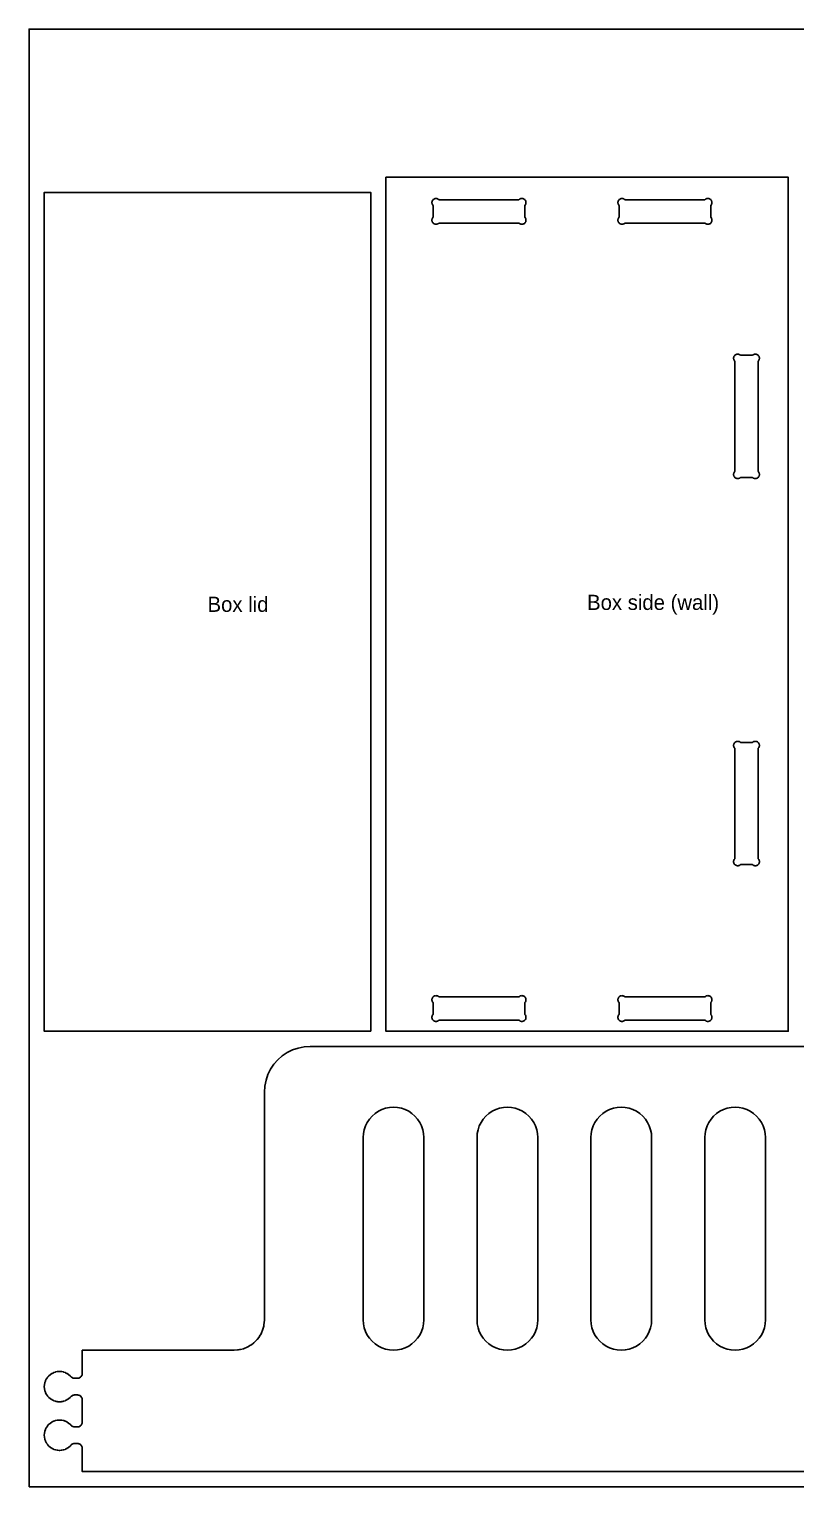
# Model space of a CAD drawing. Header units: inches. Extents: x 0 to 49.8, y 0 to 48.
# Drawn here: x 0 to 25.25, y 0 to 48 of the extents above; entities that cross this region are included whole.
import ezdxf

# ---------------------------------------------------------------- set-up
doc = ezdxf.new("R2010")
doc.units = ezdxf.units.IN
doc.header["$MEASUREMENT"] = 0
for name, color, linetype in [('CUT_INSIDE', 5, 'Continuous'), ('CUT_OUTSIDE', 1, 'Continuous'), ('LABEL', 3, 'Continuous'), ('SHEET', 8, 'Continuous')]:
    doc.layers.add(name, color=color, linetype=linetype)

msp = doc.modelspace()

# ---------------------------------------------------------------- linework, layer by layer
at = {"layer": 'CUT_INSIDE'}
for points in [[(16.352, 41.762), (16.357, 41.745), (16.361, 41.728), (16.362, 41.71), (16.361, 41.693), (16.357, 41.676), (16.352, 41.659), (16.344, 41.643), (16.334, 41.628), (16.322, 41.615), (16.309, 41.603), (16.295, 41.594), (16.279, 41.586), (16.262, 41.58), (16.245, 41.577), (16.227, 41.575), (16.209, 41.577), (16.192, 41.58), (16.175, 41.586), (16.16, 41.594), (16.145, 41.603), (16.132, 41.615), (13.493, 41.615), (13.48, 41.603), (13.465, 41.594), (13.45, 41.586), (13.433, 41.58), (13.416, 41.577), (13.398, 41.575), (13.38, 41.577), (13.363, 41.58), (13.346, 41.586), (13.33, 41.594), (13.316, 41.603), (13.303, 41.615), (13.291, 41.628), (13.281, 41.643), (13.273, 41.659), (13.268, 41.676), (13.264, 41.693), (13.263, 41.71), (13.264, 41.728), (13.268, 41.745), (13.273, 41.762), (13.281, 41.778), (13.291, 41.793), (13.303, 41.806), (13.303, 42.194), (13.291, 42.207), (13.281, 42.222), (13.273, 42.238), (13.268, 42.255), (13.264, 42.272), (13.263, 42.29), (13.264, 42.307), (13.268, 42.324), (13.273, 42.341), (13.281, 42.357), (13.291, 42.372), (13.303, 42.385), (13.316, 42.397), (13.33, 42.406), (13.346, 42.414), (13.363, 42.42), (13.38, 42.423), (13.398, 42.425), (13.416, 42.423), (13.433, 42.42), (13.45, 42.414), (13.465, 42.406), (13.48, 42.397), (13.493, 42.385), (16.132, 42.385), (16.145, 42.397), (16.16, 42.406), (16.175, 42.414), (16.192, 42.42), (16.209, 42.423), (16.227, 42.425), (16.245, 42.423), (16.262, 42.42), (16.279, 42.414), (16.295, 42.406), (16.309, 42.397), (16.322, 42.385), (16.334, 42.372), (16.344, 42.357), (16.352, 42.341), (16.357, 42.324), (16.361, 42.307), (16.362, 42.29), (16.361, 42.272), (16.357, 42.255), (16.352, 42.238), (16.344, 42.222), (16.334, 42.207), (16.322, 42.194), (16.322, 41.806), (16.334, 41.793), (16.344, 41.778)], [(22.469, 41.778), (22.477, 41.762), (22.482, 41.745), (22.486, 41.728), (22.487, 41.71), (22.486, 41.693), (22.482, 41.676), (22.477, 41.659), (22.469, 41.643), (22.459, 41.628), (22.447, 41.615), (22.434, 41.603), (22.42, 41.594), (22.404, 41.586), (22.387, 41.58), (22.37, 41.577), (22.352, 41.575), (22.334, 41.577), (22.317, 41.58), (22.3, 41.586), (22.285, 41.594), (22.27, 41.603), (22.257, 41.615), (19.618, 41.615), (19.605, 41.603), (19.59, 41.594), (19.575, 41.586), (19.558, 41.58), (19.541, 41.577), (19.523, 41.575), (19.505, 41.577), (19.488, 41.58), (19.471, 41.586), (19.455, 41.594), (19.441, 41.603), (19.428, 41.615), (19.416, 41.628), (19.406, 41.643), (19.398, 41.659), (19.393, 41.676), (19.389, 41.693), (19.388, 41.71), (19.389, 41.728), (19.393, 41.745), (19.398, 41.762), (19.406, 41.778), (19.416, 41.793), (19.428, 41.806), (19.428, 42.194), (19.416, 42.207), (19.406, 42.222), (19.398, 42.238), (19.393, 42.255), (19.389, 42.272), (19.388, 42.29), (19.389, 42.307), (19.393, 42.324), (19.398, 42.341), (19.406, 42.357), (19.416, 42.372), (19.428, 42.385), (19.441, 42.397), (19.455, 42.406), (19.471, 42.414), (19.488, 42.42), (19.505, 42.423), (19.523, 42.425), (19.541, 42.423), (19.558, 42.42), (19.575, 42.414), (19.59, 42.406), (19.605, 42.397), (19.618, 42.385), (22.257, 42.385), (22.27, 42.397), (22.285, 42.406), (22.3, 42.414), (22.317, 42.42), (22.334, 42.423), (22.352, 42.425), (22.37, 42.423), (22.387, 42.42), (22.404, 42.414), (22.42, 42.406), (22.434, 42.397), (22.447, 42.385), (22.459, 42.372), (22.469, 42.357), (22.477, 42.341), (22.482, 42.324), (22.486, 42.307), (22.487, 42.29), (22.486, 42.272), (22.482, 42.255), (22.477, 42.238), (22.469, 42.222), (22.459, 42.207), (22.447, 42.194), (22.447, 41.806), (22.459, 41.793)], [(24.039, 33.387), (24.045, 33.37), (24.048, 33.353), (24.05, 33.335), (24.048, 33.318), (24.045, 33.301), (24.039, 33.284), (24.031, 33.268), (24.022, 33.253), (24.01, 33.24), (24.01, 33.24), (23.997, 33.228), (23.982, 33.219), (23.966, 33.211), (23.949, 33.205), (23.932, 33.202), (23.915, 33.2), (23.897, 33.202), (23.88, 33.205), (23.863, 33.211), (23.847, 33.219), (23.832, 33.228), (23.819, 33.24), (23.431, 33.24), (23.418, 33.228), (23.403, 33.219), (23.387, 33.211), (23.37, 33.205), (23.353, 33.202), (23.335, 33.2), (23.318, 33.202), (23.301, 33.205), (23.284, 33.211), (23.268, 33.219), (23.253, 33.228), (23.24, 33.24), (23.24, 33.24), (23.228, 33.253), (23.219, 33.268), (23.211, 33.284), (23.205, 33.301), (23.202, 33.318), (23.2, 33.335), (23.202, 33.353), (23.205, 33.37), (23.211, 33.387), (23.219, 33.403), (23.228, 33.418), (23.24, 33.431), (23.24, 37.069), (23.228, 37.082), (23.219, 37.097), (23.211, 37.113), (23.205, 37.13), (23.202, 37.147), (23.2, 37.165), (23.202, 37.182), (23.205, 37.199), (23.211, 37.216), (23.219, 37.232), (23.228, 37.247), (23.24, 37.26), (23.253, 37.272), (23.268, 37.281), (23.284, 37.289), (23.301, 37.295), (23.318, 37.298), (23.335, 37.3), (23.353, 37.298), (23.37, 37.295), (23.387, 37.289), (23.403, 37.281), (23.418, 37.272), (23.431, 37.26), (23.819, 37.26), (23.832, 37.272), (23.847, 37.281), (23.863, 37.289), (23.88, 37.295), (23.897, 37.298), (23.915, 37.3), (23.932, 37.298), (23.949, 37.295), (23.966, 37.289), (23.982, 37.281), (23.997, 37.272), (24.01, 37.26), (24.01, 37.26), (24.022, 37.247), (24.031, 37.232), (24.039, 37.216), (24.045, 37.199), (24.048, 37.182), (24.05, 37.165), (24.048, 37.147), (24.045, 37.13), (24.039, 37.113), (24.031, 37.097), (24.022, 37.082), (24.01, 37.069), (24.01, 33.431), (24.022, 33.418), (24.031, 33.403)], [(24.031, 20.653), (24.039, 20.637), (24.045, 20.62), (24.048, 20.603), (24.05, 20.585), (24.048, 20.568), (24.045, 20.551), (24.039, 20.534), (24.031, 20.518), (24.022, 20.503), (24.01, 20.49), (24.01, 20.49), (23.997, 20.478), (23.982, 20.469), (23.966, 20.461), (23.949, 20.455), (23.932, 20.452), (23.915, 20.45), (23.897, 20.452), (23.88, 20.455), (23.863, 20.461), (23.847, 20.469), (23.832, 20.478), (23.819, 20.49), (23.431, 20.49), (23.418, 20.478), (23.403, 20.469), (23.387, 20.461), (23.37, 20.455), (23.353, 20.452), (23.335, 20.45), (23.318, 20.452), (23.301, 20.455), (23.284, 20.461), (23.268, 20.469), (23.253, 20.478), (23.24, 20.49), (23.24, 20.49), (23.228, 20.503), (23.219, 20.518), (23.211, 20.534), (23.205, 20.551), (23.202, 20.568), (23.2, 20.585), (23.202, 20.603), (23.205, 20.62), (23.211, 20.637), (23.219, 20.653), (23.228, 20.668), (23.24, 20.681), (23.24, 24.319), (23.228, 24.332), (23.219, 24.347), (23.211, 24.363), (23.205, 24.38), (23.202, 24.397), (23.2, 24.415), (23.202, 24.432), (23.205, 24.449), (23.211, 24.466), (23.219, 24.482), (23.228, 24.497), (23.24, 24.51), (23.253, 24.522), (23.268, 24.531), (23.284, 24.539), (23.301, 24.545), (23.318, 24.548), (23.335, 24.55), (23.353, 24.548), (23.37, 24.545), (23.387, 24.539), (23.403, 24.531), (23.418, 24.522), (23.431, 24.51), (23.819, 24.51), (23.832, 24.522), (23.847, 24.531), (23.863, 24.539), (23.88, 24.545), (23.897, 24.548), (23.915, 24.55), (23.932, 24.548), (23.949, 24.545), (23.966, 24.539), (23.982, 24.531), (23.997, 24.522), (24.01, 24.51), (24.01, 24.51), (24.022, 24.497), (24.031, 24.482), (24.039, 24.466), (24.045, 24.449), (24.048, 24.432), (24.05, 24.415), (24.048, 24.397), (24.045, 24.38), (24.039, 24.363), (24.031, 24.347), (24.022, 24.332), (24.01, 24.319), (24.01, 20.681), (24.022, 20.668)], [(16.352, 15.512), (16.357, 15.495), (16.361, 15.478), (16.362, 15.46), (16.361, 15.443), (16.357, 15.426), (16.352, 15.409), (16.344, 15.393), (16.334, 15.378), (16.322, 15.365), (16.309, 15.353), (16.295, 15.344), (16.279, 15.336), (16.262, 15.33), (16.245, 15.327), (16.227, 15.325), (16.209, 15.327), (16.192, 15.33), (16.175, 15.336), (16.16, 15.344), (16.145, 15.353), (16.132, 15.365), (16.132, 15.365), (13.493, 15.365), (13.48, 15.353), (13.465, 15.344), (13.45, 15.336), (13.433, 15.33), (13.416, 15.327), (13.398, 15.325), (13.38, 15.327), (13.363, 15.33), (13.346, 15.336), (13.33, 15.344), (13.316, 15.353), (13.303, 15.365), (13.291, 15.378), (13.281, 15.393), (13.273, 15.409), (13.268, 15.426), (13.264, 15.443), (13.263, 15.46), (13.264, 15.478), (13.268, 15.495), (13.273, 15.512), (13.281, 15.528), (13.291, 15.543), (13.303, 15.556), (13.303, 15.944), (13.291, 15.957), (13.281, 15.972), (13.273, 15.988), (13.268, 16.005), (13.264, 16.022), (13.263, 16.04), (13.264, 16.057), (13.268, 16.074), (13.273, 16.091), (13.281, 16.107), (13.291, 16.122), (13.303, 16.135), (13.316, 16.147), (13.33, 16.156), (13.346, 16.164), (13.363, 16.17), (13.38, 16.173), (13.398, 16.175), (13.416, 16.173), (13.433, 16.17), (13.45, 16.164), (13.465, 16.156), (13.48, 16.147), (13.493, 16.135), (16.132, 16.135), (16.145, 16.147), (16.16, 16.156), (16.175, 16.164), (16.192, 16.17), (16.209, 16.173), (16.227, 16.175), (16.245, 16.173), (16.262, 16.17), (16.279, 16.164), (16.295, 16.156), (16.309, 16.147), (16.322, 16.135), (16.334, 16.122), (16.344, 16.107), (16.352, 16.091), (16.357, 16.074), (16.361, 16.057), (16.362, 16.04), (16.361, 16.022), (16.357, 16.005), (16.352, 15.988), (16.344, 15.972), (16.334, 15.957), (16.322, 15.944), (16.322, 15.556), (16.334, 15.543), (16.344, 15.528)], [(22.477, 15.512), (22.482, 15.495), (22.486, 15.478), (22.487, 15.46), (22.486, 15.443), (22.482, 15.426), (22.477, 15.409), (22.469, 15.393), (22.459, 15.378), (22.447, 15.365), (22.434, 15.353), (22.42, 15.344), (22.404, 15.336), (22.387, 15.33), (22.37, 15.327), (22.352, 15.325), (22.334, 15.327), (22.317, 15.33), (22.3, 15.336), (22.285, 15.344), (22.27, 15.353), (22.257, 15.365), (22.257, 15.365), (19.618, 15.365), (19.605, 15.353), (19.59, 15.344), (19.575, 15.336), (19.558, 15.33), (19.541, 15.327), (19.523, 15.325), (19.505, 15.327), (19.488, 15.33), (19.471, 15.336), (19.455, 15.344), (19.441, 15.353), (19.428, 15.365), (19.416, 15.378), (19.406, 15.393), (19.398, 15.409), (19.393, 15.426), (19.389, 15.443), (19.388, 15.46), (19.389, 15.478), (19.393, 15.495), (19.398, 15.512), (19.406, 15.528), (19.416, 15.543), (19.428, 15.556), (19.428, 15.944), (19.416, 15.957), (19.406, 15.972), (19.398, 15.988), (19.393, 16.005), (19.389, 16.022), (19.388, 16.04), (19.389, 16.057), (19.393, 16.074), (19.398, 16.091), (19.406, 16.107), (19.416, 16.122), (19.428, 16.135), (19.441, 16.147), (19.455, 16.156), (19.471, 16.164), (19.488, 16.17), (19.505, 16.173), (19.523, 16.175), (19.541, 16.173), (19.558, 16.17), (19.575, 16.164), (19.59, 16.156), (19.605, 16.147), (19.618, 16.135), (22.257, 16.135), (22.27, 16.147), (22.285, 16.156), (22.3, 16.164), (22.317, 16.17), (22.334, 16.173), (22.352, 16.175), (22.37, 16.173), (22.387, 16.17), (22.404, 16.164), (22.42, 16.156), (22.434, 16.147), (22.447, 16.135), (22.459, 16.122), (22.469, 16.107), (22.477, 16.091), (22.482, 16.074), (22.486, 16.057), (22.487, 16.04), (22.486, 16.022), (22.482, 16.005), (22.477, 15.988), (22.469, 15.972), (22.459, 15.957), (22.447, 15.944), (22.447, 15.556), (22.459, 15.543), (22.469, 15.528)], [(12.966, 5.241), (12.924, 5.117), (12.866, 5), (12.793, 4.891), (12.707, 4.793), (12.608, 4.707), (12.5, 4.634), (12.382, 4.576), (12.258, 4.534), (12.13, 4.509), (12, 4.5), (11.869, 4.509), (11.741, 4.534), (11.617, 4.576), (11.5, 4.634), (11.391, 4.707), (11.293, 4.793), (11.206, 4.891), (11.134, 5), (11.076, 5.117), (11.034, 5.241), (11.008, 5.369), (11, 5.5), (11, 11.5), (11.008, 11.631), (11.034, 11.759), (11.076, 11.883), (11.134, 12), (11.206, 12.109), (11.293, 12.207), (11.391, 12.293), (11.5, 12.366), (11.617, 12.424), (11.741, 12.466), (11.869, 12.491), (12, 12.5), (12.13, 12.491), (12.258, 12.466), (12.382, 12.424), (12.5, 12.366), (12.608, 12.293), (12.707, 12.207), (12.793, 12.109), (12.866, 12), (12.924, 11.883), (12.966, 11.759), (12.991, 11.631), (13, 11.5), (13, 5.5), (12.991, 5.369)], [(16.716, 5.241), (16.674, 5.117), (16.616, 5), (16.543, 4.891), (16.457, 4.793), (16.358, 4.707), (16.25, 4.634), (16.132, 4.576), (16.008, 4.534), (15.88, 4.509), (15.75, 4.5), (15.619, 4.509), (15.491, 4.534), (15.367, 4.576), (15.25, 4.634), (15.141, 4.707), (15.043, 4.793), (14.956, 4.891), (14.884, 5), (14.826, 5.117), (14.784, 5.241), (14.758, 5.369), (14.75, 5.5), (14.75, 11.5), (14.758, 11.631), (14.784, 11.759), (14.826, 11.883), (14.884, 12), (14.956, 12.109), (15.043, 12.207), (15.141, 12.293), (15.25, 12.366), (15.367, 12.424), (15.491, 12.466), (15.619, 12.491), (15.75, 12.5), (15.88, 12.491), (16.008, 12.466), (16.132, 12.424), (16.25, 12.366), (16.358, 12.293), (16.457, 12.207), (16.543, 12.109), (16.616, 12), (16.674, 11.883), (16.716, 11.759), (16.741, 11.631), (16.75, 11.5), (16.75, 5.5), (16.741, 5.369)], [(20.424, 5.117), (20.366, 5), (20.293, 4.891), (20.207, 4.793), (20.108, 4.707), (20, 4.634), (19.882, 4.576), (19.758, 4.534), (19.63, 4.509), (19.5, 4.5), (19.369, 4.509), (19.241, 4.534), (19.117, 4.576), (19, 4.634), (18.891, 4.707), (18.793, 4.793), (18.706, 4.891), (18.634, 5), (18.576, 5.117), (18.534, 5.241), (18.508, 5.369), (18.5, 5.5), (18.5, 11.5), (18.508, 11.631), (18.534, 11.759), (18.576, 11.883), (18.634, 12), (18.706, 12.109), (18.793, 12.207), (18.891, 12.293), (19, 12.366), (19.117, 12.424), (19.241, 12.466), (19.369, 12.491), (19.5, 12.5), (19.63, 12.491), (19.758, 12.466), (19.882, 12.424), (20, 12.366), (20.108, 12.293), (20.207, 12.207), (20.293, 12.109), (20.366, 12), (20.424, 11.883), (20.466, 11.759), (20.491, 11.631), (20.5, 11.5), (20.5, 5.5), (20.491, 5.369), (20.466, 5.241)], [(24.216, 5.241), (24.174, 5.117), (24.116, 5), (24.043, 4.891), (23.957, 4.793), (23.858, 4.707), (23.75, 4.634), (23.632, 4.576), (23.508, 4.534), (23.38, 4.509), (23.25, 4.5), (23.119, 4.509), (22.991, 4.534), (22.867, 4.576), (22.75, 4.634), (22.641, 4.707), (22.543, 4.793), (22.456, 4.891), (22.384, 5), (22.326, 5.117), (22.284, 5.241), (22.258, 5.369), (22.25, 5.5), (22.25, 11.5), (22.258, 11.631), (22.284, 11.759), (22.326, 11.883), (22.384, 12), (22.456, 12.109), (22.543, 12.207), (22.641, 12.293), (22.75, 12.366), (22.867, 12.424), (22.991, 12.466), (23.119, 12.491), (23.25, 12.5), (23.38, 12.491), (23.508, 12.466), (23.632, 12.424), (23.75, 12.366), (23.858, 12.293), (23.957, 12.207), (24.043, 12.109), (24.116, 12), (24.174, 11.883), (24.216, 11.759), (24.241, 11.631), (24.25, 11.5), (24.25, 5.5), (24.241, 5.369)]]:
    msp.add_lwpolyline(points, close=True, dxfattribs=at)
at = {"layer": 'CUT_OUTSIDE'}
for points in [[(11.75, 43.125), (11.75, 15.385), (11.75, 15.375), (11.75, 15), (25, 15), (25, 15.375), (25, 15.385), (25, 43.125)], [(11.25, 15), (11.25, 42.625), (0.5, 42.625), (0.5, 15)]]:
    msp.add_lwpolyline(points, close=True, dxfattribs=at)
msp.add_lwpolyline([(45.75, 14.5), (11.75, 14.5), (9.25, 14.5), (9.054, 14.487), (8.861, 14.449), (8.676, 14.386), (8.5, 14.299), (8.337, 14.19), (8.189, 14.061), (8.06, 13.913), (7.951, 13.75), (7.864, 13.574), (7.801, 13.388), (7.763, 13.196), (7.75, 13), (7.75, 5.525), (7.748, 5.476), (7.744, 5.418), (7.732, 5.321), (7.725, 5.289), (7.7, 5.195), (7.689, 5.164), (7.652, 5.073), (7.637, 5.044), (7.588, 4.959), (7.57, 4.932), (7.511, 4.854), (7.489, 4.83), (7.42, 4.761), (7.395, 4.739), (7.318, 4.679), (7.29, 4.661), (7.206, 4.612), (7.176, 4.598), (7.086, 4.56), (7.055, 4.55), (6.96, 4.524), (6.928, 4.518), (6.867, 4.51), (6.887, 4.51), (6.88, 4.509), (6.75, 4.5), (2.75, 4.5), (1.755, 4.5), (1.75, 4.5), (1.75, 4.495), (1.75, 3.73), (1.748, 3.71), (1.744, 3.69), (1.738, 3.671), (1.729, 3.652), (1.718, 3.636), (1.704, 3.62), (1.689, 3.607), (1.672, 3.596), (1.654, 3.587), (1.635, 3.58), (1.615, 3.576), (1.595, 3.575), (1.498, 3.575), (1.489, 3.575), (1.483, 3.576), (1.465, 3.578), (1.446, 3.582), (1.429, 3.589), (1.412, 3.598), (1.396, 3.609), (1.382, 3.621), (1.38, 3.624), (1.373, 3.631), (1.358, 3.648), (1.357, 3.649), (1.356, 3.65), (1.355, 3.652), (1.351, 3.655), (1.35, 3.657), (1.349, 3.657), (1.347, 3.659), (1.31, 3.691), (1.308, 3.693), (1.308, 3.694), (1.306, 3.695), (1.302, 3.698), (1.3, 3.699), (1.299, 3.7), (1.297, 3.701), (1.256, 3.729), (1.254, 3.73), (1.254, 3.73), (1.251, 3.732), (1.248, 3.734), (1.245, 3.735), (1.245, 3.735), (1.243, 3.737), (1.198, 3.758), (1.196, 3.759), (1.195, 3.76), (1.193, 3.761), (1.189, 3.762), (1.187, 3.763), (1.186, 3.764), (1.183, 3.765), (1.137, 3.78), (1.134, 3.781), (1.134, 3.781), (1.131, 3.782), (1.127, 3.783), (1.124, 3.784), (1.124, 3.784), (1.121, 3.785), (1.073, 3.794), (1.07, 3.795), (1.07, 3.795), (1.067, 3.795), (1.063, 3.796), (1.06, 3.796), (1.059, 3.796), (1.057, 3.796), (1.008, 3.799), (1.005, 3.8), (1.004, 3.8), (1.002, 3.8), (0.998, 3.8), (0.995, 3.8), (0.994, 3.8), (0.992, 3.799), (0.942, 3.796), (0.94, 3.796), (0.939, 3.796), (0.937, 3.796), (0.932, 3.795), (0.93, 3.795), (0.929, 3.795), (0.927, 3.794), (0.878, 3.785), (0.876, 3.784), (0.875, 3.784), (0.872, 3.783), (0.868, 3.782), (0.866, 3.781), (0.865, 3.781), (0.863, 3.78), (0.816, 3.765), (0.813, 3.764), (0.813, 3.763), (0.81, 3.762), (0.806, 3.761), (0.804, 3.76), (0.803, 3.759), (0.801, 3.758), (0.757, 3.737), (0.755, 3.735), (0.754, 3.735), (0.752, 3.734), (0.748, 3.732), (0.746, 3.73), (0.745, 3.73), (0.743, 3.729), (0.702, 3.701), (0.7, 3.7), (0.699, 3.699), (0.697, 3.698), (0.694, 3.695), (0.692, 3.694), (0.691, 3.693), (0.689, 3.691), (0.652, 3.659), (0.65, 3.657), (0.65, 3.657), (0.648, 3.655), (0.645, 3.652), (0.643, 3.65), (0.643, 3.649), (0.641, 3.648), (0.608, 3.61), (0.607, 3.608), (0.606, 3.608), (0.605, 3.606), (0.602, 3.602), (0.6, 3.6), (0.6, 3.6), (0.599, 3.598), (0.571, 3.557), (0.57, 3.555), (0.569, 3.554), (0.568, 3.552), (0.566, 3.548), (0.565, 3.546), (0.564, 3.545), (0.563, 3.543), (0.541, 3.498), (0.54, 3.496), (0.54, 3.496), (0.539, 3.493), (0.537, 3.489), (0.536, 3.487), (0.536, 3.486), (0.535, 3.484), (0.519, 3.437), (0.518, 3.435), (0.518, 3.434), (0.518, 3.431), (0.516, 3.427), (0.516, 3.425), (0.516, 3.424), (0.515, 3.422), (0.506, 3.373), (0.505, 3.371), (0.505, 3.37), (0.505, 3.367), (0.504, 3.363), (0.504, 3.361), (0.504, 3.36), (0.503, 3.357), (0.5, 3.308), (0.5, 3.305), (0.5, 3.305), (0.5, 3.302), (0.5, 3.298), (0.5, 3.295), (0.5, 3.295), (0.5, 3.292), (0.503, 3.243), (0.504, 3.24), (0.504, 3.239), (0.504, 3.237), (0.505, 3.233), (0.505, 3.23), (0.505, 3.229), (0.506, 3.227), (0.515, 3.178), (0.516, 3.176), (0.516, 3.175), (0.516, 3.173), (0.518, 3.169), (0.518, 3.166), (0.518, 3.165), (0.519, 3.163), (0.535, 3.116), (0.536, 3.114), (0.536, 3.113), (0.537, 3.111), (0.539, 3.107), (0.54, 3.104), (0.54, 3.104), (0.541, 3.102), (0.563, 3.057), (0.564, 3.055), (0.565, 3.054), (0.566, 3.052), (0.568, 3.048), (0.569, 3.046), (0.57, 3.045), (0.571, 3.043), (0.599, 3.002), (0.6, 3), (0.6, 3), (0.602, 2.998), (0.605, 2.994), (0.606, 2.992), (0.607, 2.992), (0.608, 2.99), (0.641, 2.952), (0.643, 2.951), (0.643, 2.95), (0.645, 2.948), (0.648, 2.945), (0.65, 2.943), (0.65, 2.943), (0.652, 2.941), (0.689, 2.909), (0.691, 2.907), (0.692, 2.906), (0.694, 2.905), (0.697, 2.902), (0.699, 2.901), (0.7, 2.9), (0.702, 2.899), (0.743, 2.871), (0.745, 2.87), (0.746, 2.87), (0.748, 2.868), (0.752, 2.866), (0.754, 2.865), (0.755, 2.865), (0.757, 2.863), (0.801, 2.842), (0.803, 2.841), (0.804, 2.84), (0.806, 2.839), (0.81, 2.838), (0.813, 2.837), (0.813, 2.836), (0.816, 2.835), (0.863, 2.82), (0.865, 2.819), (0.866, 2.819), (0.868, 2.818), (0.872, 2.817), (0.875, 2.816), (0.876, 2.816), (0.878, 2.815), (0.927, 2.806), (0.929, 2.805), (0.93, 2.805), (0.932, 2.805), (0.937, 2.804), (0.939, 2.804), (0.94, 2.804), (0.942, 2.804), (0.992, 2.801), (0.994, 2.8), (0.995, 2.8), (0.998, 2.8), (1.002, 2.8), (1.004, 2.8), (1.005, 2.8), (1.008, 2.801), (1.057, 2.804), (1.059, 2.804), (1.06, 2.804), (1.063, 2.804), (1.067, 2.805), (1.07, 2.805), (1.07, 2.805), (1.073, 2.806), (1.121, 2.815), (1.124, 2.816), (1.124, 2.816), (1.127, 2.817), (1.131, 2.818), (1.134, 2.819), (1.134, 2.819), (1.137, 2.82), (1.183, 2.835), (1.186, 2.836), (1.187, 2.837), (1.189, 2.838), (1.193, 2.839), (1.195, 2.84), (1.196, 2.841), (1.198, 2.842), (1.243, 2.863), (1.245, 2.865), (1.245, 2.865), (1.248, 2.866), (1.251, 2.868), (1.254, 2.87), (1.254, 2.87), (1.256, 2.871), (1.297, 2.899), (1.299, 2.9), (1.3, 2.901), (1.302, 2.902), (1.306, 2.905), (1.308, 2.906), (1.308, 2.907), (1.31, 2.909), (1.347, 2.941), (1.349, 2.943), (1.35, 2.943), (1.351, 2.945), (1.355, 2.948), (1.356, 2.95), (1.357, 2.951), (1.358, 2.952), (1.372, 2.968), (1.378, 2.975), (1.382, 2.979), (1.396, 2.991), (1.412, 3.002), (1.428, 3.011), (1.446, 3.018), (1.464, 3.022), (1.483, 3.024), (1.487, 3.025), (1.496, 3.025), (1.595, 3.025), (1.615, 3.024), (1.635, 3.02), (1.654, 3.013), (1.672, 3.004), (1.689, 2.993), (1.704, 2.98), (1.718, 2.964), (1.729, 2.947), (1.738, 2.929), (1.744, 2.91), (1.748, 2.89), (1.75, 2.87), (1.75, 2.13), (1.748, 2.11), (1.744, 2.09), (1.738, 2.071), (1.729, 2.053), (1.718, 2.036), (1.704, 2.02), (1.689, 2.007), (1.672, 1.996), (1.654, 1.987), (1.635, 1.98), (1.615, 1.976), (1.595, 1.975), (1.497, 1.975), (1.488, 1.975), (1.483, 1.976), (1.464, 1.978), (1.446, 1.982), (1.428, 1.989), (1.412, 1.998), (1.396, 2.009), (1.382, 2.021), (1.38, 2.024), (1.373, 2.031), (1.358, 2.048), (1.357, 2.049), (1.356, 2.05), (1.355, 2.052), (1.351, 2.055), (1.35, 2.057), (1.349, 2.057), (1.347, 2.059), (1.31, 2.091), (1.308, 2.093), (1.308, 2.094), (1.306, 2.095), (1.302, 2.098), (1.3, 2.099), (1.299, 2.1), (1.297, 2.101), (1.256, 2.129), (1.254, 2.13), (1.254, 2.13), (1.251, 2.132), (1.248, 2.134), (1.245, 2.135), (1.245, 2.135), (1.243, 2.137), (1.198, 2.158), (1.196, 2.159), (1.195, 2.16), (1.193, 2.161), (1.189, 2.162), (1.187, 2.163), (1.186, 2.164), (1.183, 2.165), (1.137, 2.18), (1.134, 2.181), (1.134, 2.181), (1.131, 2.182), (1.127, 2.183), (1.124, 2.184), (1.124, 2.184), (1.121, 2.185), (1.073, 2.194), (1.07, 2.195), (1.07, 2.195), (1.067, 2.195), (1.063, 2.196), (1.06, 2.196), (1.059, 2.196), (1.057, 2.196), (1.008, 2.199), (1.005, 2.2), (1.004, 2.2), (1.002, 2.2), (0.998, 2.2), (0.995, 2.2), (0.994, 2.2), (0.992, 2.199), (0.942, 2.196), (0.94, 2.196), (0.939, 2.196), (0.937, 2.196), (0.932, 2.195), (0.93, 2.195), (0.929, 2.195), (0.927, 2.194), (0.878, 2.185), (0.876, 2.184), (0.875, 2.184), (0.872, 2.183), (0.868, 2.182), (0.866, 2.181), (0.865, 2.181), (0.863, 2.18), (0.816, 2.165), (0.813, 2.164), (0.813, 2.163), (0.81, 2.162), (0.806, 2.161), (0.804, 2.16), (0.803, 2.159), (0.801, 2.158), (0.757, 2.137), (0.755, 2.135), (0.754, 2.135), (0.752, 2.134), (0.748, 2.132), (0.746, 2.13), (0.745, 2.13), (0.743, 2.129), (0.702, 2.101), (0.7, 2.1), (0.699, 2.099), (0.697, 2.098), (0.694, 2.095), (0.692, 2.094), (0.691, 2.093), (0.689, 2.091), (0.652, 2.059), (0.65, 2.057), (0.65, 2.057), (0.648, 2.055), (0.645, 2.052), (0.643, 2.05), (0.643, 2.049), (0.641, 2.048), (0.608, 2.01), (0.607, 2.008), (0.606, 2.008), (0.605, 2.006), (0.602, 2.002), (0.6, 2), (0.6, 2), (0.599, 1.998), (0.571, 1.957), (0.57, 1.955), (0.569, 1.954), (0.568, 1.952), (0.566, 1.948), (0.565, 1.946), (0.564, 1.945), (0.563, 1.943), (0.541, 1.898), (0.54, 1.896), (0.54, 1.896), (0.539, 1.893), (0.537, 1.889), (0.536, 1.887), (0.536, 1.886), (0.535, 1.884), (0.519, 1.837), (0.518, 1.835), (0.518, 1.834), (0.518, 1.831), (0.516, 1.827), (0.516, 1.825), (0.516, 1.824), (0.515, 1.822), (0.506, 1.773), (0.505, 1.771), (0.505, 1.77), (0.505, 1.767), (0.504, 1.763), (0.504, 1.761), (0.504, 1.76), (0.503, 1.757), (0.5, 1.708), (0.5, 1.705), (0.5, 1.705), (0.5, 1.702), (0.5, 1.698), (0.5, 1.695), (0.5, 1.695), (0.5, 1.692), (0.503, 1.643), (0.504, 1.64), (0.504, 1.639), (0.504, 1.637), (0.505, 1.633), (0.505, 1.63), (0.505, 1.629), (0.506, 1.627), (0.515, 1.578), (0.516, 1.576), (0.516, 1.575), (0.516, 1.573), (0.518, 1.569), (0.518, 1.566), (0.518, 1.565), (0.519, 1.563), (0.535, 1.516), (0.536, 1.514), (0.536, 1.513), (0.537, 1.511), (0.539, 1.507), (0.54, 1.504), (0.54, 1.504), (0.541, 1.502), (0.563, 1.457), (0.564, 1.455), (0.565, 1.454), (0.566, 1.452), (0.568, 1.448), (0.569, 1.446), (0.57, 1.445), (0.571, 1.443), (0.599, 1.402), (0.6, 1.4), (0.6, 1.4), (0.602, 1.398), (0.605, 1.394), (0.606, 1.392), (0.607, 1.392), (0.608, 1.39), (0.641, 1.352), (0.643, 1.351), (0.643, 1.35), (0.645, 1.348), (0.648, 1.345), (0.65, 1.343), (0.65, 1.343), (0.652, 1.341), (0.689, 1.309), (0.691, 1.307), (0.692, 1.306), (0.694, 1.305), (0.697, 1.302), (0.699, 1.301), (0.7, 1.3), (0.702, 1.299), (0.743, 1.271), (0.745, 1.27), (0.746, 1.27), (0.748, 1.268), (0.752, 1.266), (0.754, 1.265), (0.755, 1.265), (0.757, 1.263), (0.801, 1.242), (0.803, 1.241), (0.804, 1.24), (0.806, 1.239), (0.81, 1.238), (0.813, 1.237), (0.813, 1.236), (0.816, 1.235), (0.863, 1.22), (0.865, 1.219), (0.866, 1.219), (0.868, 1.218), (0.872, 1.217), (0.875, 1.216), (0.876, 1.216), (0.878, 1.215), (0.927, 1.206), (0.929, 1.205), (0.93, 1.205), (0.932, 1.205), (0.937, 1.204), (0.939, 1.204), (0.94, 1.204), (0.942, 1.204), (0.992, 1.201), (0.994, 1.2), (0.995, 1.2), (0.998, 1.2), (1.002, 1.2), (1.004, 1.2), (1.005, 1.2), (1.008, 1.201), (1.057, 1.204), (1.059, 1.204), (1.06, 1.204), (1.063, 1.204), (1.067, 1.205), (1.07, 1.205), (1.07, 1.205), (1.073, 1.206), (1.121, 1.215), (1.124, 1.216), (1.124, 1.216), (1.127, 1.217), (1.131, 1.218), (1.134, 1.219), (1.134, 1.219), (1.137, 1.22), (1.183, 1.235), (1.186, 1.236), (1.187, 1.237), (1.189, 1.238), (1.193, 1.239), (1.195, 1.24), (1.196, 1.241), (1.198, 1.242), (1.243, 1.263), (1.245, 1.265), (1.245, 1.265), (1.248, 1.266), (1.251, 1.268), (1.254, 1.27), (1.254, 1.27), (1.256, 1.271), (1.297, 1.299), (1.299, 1.3), (1.3, 1.301), (1.302, 1.302), (1.306, 1.305), (1.308, 1.306), (1.308, 1.307), (1.31, 1.309), (1.347, 1.341), (1.349, 1.343), (1.35, 1.343), (1.351, 1.345), (1.355, 1.348), (1.356, 1.35), (1.357, 1.351), (1.358, 1.352), (1.372, 1.368), (1.378, 1.375), (1.382, 1.379), (1.396, 1.391), (1.412, 1.402), (1.428, 1.411), (1.446, 1.418), (1.464, 1.422), (1.483, 1.424), (1.487, 1.425), (1.496, 1.425), (1.595, 1.425), (1.615, 1.424), (1.635, 1.42), (1.654, 1.413), (1.672, 1.404), (1.689, 1.393), (1.704, 1.38), (1.718, 1.364), (1.729, 1.347), (1.738, 1.329), (1.744, 1.31), (1.748, 1.29), (1.75, 1.27), (1.75, 0.505), (1.75, 0.5), (1.755, 0.5), (2.75, 0.5), (45.75, 0.5)], dxfattribs=at)
at = {"layer": 'SHEET'}
msp.add_lwpolyline([(0, 0), (48, 0), (48, 48), (0, 48)], close=True, dxfattribs=at)

# ---------------------------------------------------------------- texts
at = {"layer": 'LABEL'}
for s, p in [('Box lid', (5.875, 28.812)), ('Box side (wall)', (18.375, 28.875))]:
    msp.add_text(s, height=0.5, dxfattribs=at).set_placement(p)

doc.saveas('drawing.dxf')
